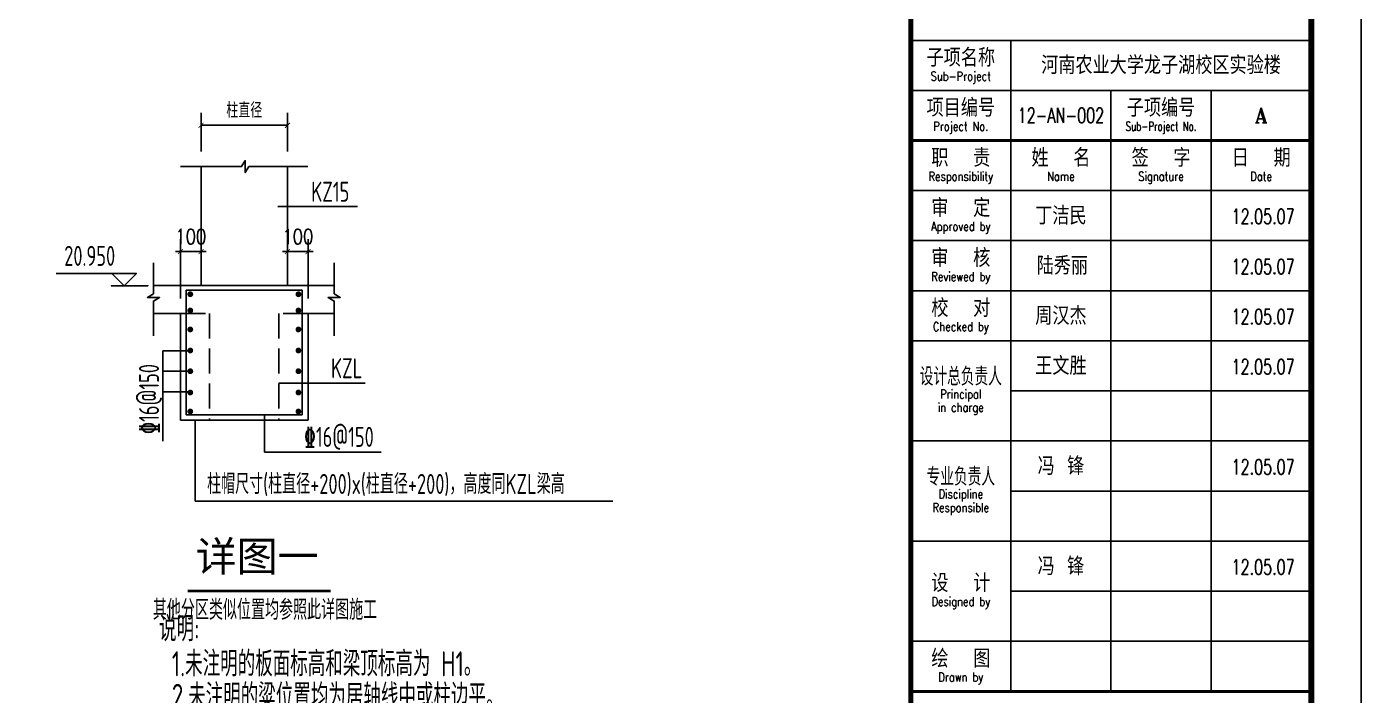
# Model space of a CAD drawing. Header units: millimetres. Extents: x 2998490 to 15040601, y 444546 to 7822218.
# Drawn here: x 14217058 to 14243717, y 7501385 to 7514736 of the extents above; entities that cross this region are included whole.
import ezdxf
from ezdxf.enums import TextEntityAlignment as Align

# ---------------------------------------------------------------- set-up
doc = ezdxf.new("R2010")
doc.units = ezdxf.units.MM
doc.header["$LTSCALE"] = 2000
doc.linetypes.add('DASH', pattern=[0.35, 0.25, -0.1])
for name, color, linetype in [('3-ban', 84, 'Continuous'), ('3-liang-R截面-X', 50, 'Continuous'), ('图框', 7, 'Continuous')]:
    doc.layers.add(name, color=color, linetype=linetype)
doc.styles.add('DIM_FONT', font='SIMPLEX', dxfattribs={"width": 0.8, "bigfont": 'HZTXT'})
doc.styles.add('TKZ1_tjhts.shx', font='tjromant.shx', dxfattribs={"bigfont": 'tjhts.shx'})
doc.styles.add('TKZ2_tjkts.shx', font='tjromant.shx', dxfattribs={"bigfont": 'tjkts.shx'})
doc.styles.add('TSSD_Rein', font='Tssdeng.shx', dxfattribs={"width": 0.7, "bigfont": 'hztxt.shx'})
doc.styles.add('宋体', font='NSimSun-18030.ttf')
doc.dimstyles.new('DIMN100', dxfattribs={"dimtxt": 300, "dimasz": 100, "dimexe": 250, "dimexo": 300, "dimgap": 150, "dimtad": 1, "dimdec": 0, "dimzin": 0, "dimdsep": 46, "dimtxsty": 'DIM_FONT', "dimblk": 'ARCHTICK', "dimcen": 0.09, "dimclrt": 7, "dimazin": 2, "dimtfac": 1, "dimtdec": 0, "dimtix": 1, "dimtmove": 2, "dimatfit": 3, "dimldrblk": 'ARCHTICK', "dimfxl": 0, "dimtolj": 1, "dimtzin": 0, "dimarcsym": 0})

# ---------------------------------------------------------------- blocks, each defined once
blk = doc.blocks.new('TJAD_TK_A0')
at = {"layer": '图框'}
for p, q in [((2162, -441.7), (2162, 399.3)), ((2072, -154.7), (2152, -154.7)), ((2092, -284.7), (2092, -154.7)), ((2072, -164.7), (2152, -164.7)), ((2112, -284.7), (2112, -164.7)), ((2132, -284.7), (2132, -164.7)), ((2072, -184.7), (2152, -184.7)), ((2072, -194.7), (2152, -194.7)), ((2072, -204.7), (2152, -204.7)), ((2072, -214.7), (2152, -214.7)), ((2092, -224.7), (2152, -224.7)), ((2072, -234.7), (2152, -234.7)), ((2092, -244.7), (2152, -244.7)), ((2072, -254.7), (2152, -254.7)), ((2092, -264.7), (2152, -264.7)), ((2072, -274.7), (2152, -274.7))]:
    blk.add_line(p, q, dxfattribs=at)
at = {"layer": '图框', "const_width": 1.2}
blk.add_lwpolyline([(2152, -431.7), (2152, 389.3), (998, 389.3), (998, -431.7)], close=True, dxfattribs=at)
at = {"layer": '图框'}
for points, const_width in [([(2072, 389.3), (2072, -431.7)], 1), ([(2072, -174.7), (2152, -174.7)], 0.6), ([(2072, -284.7), (2152, -284.7)], 0.6)]:
    blk.add_lwpolyline(points, dxfattribs=dict(at, const_width=const_width))
at = {"layer": '图框', "style": 'TKZ2_tjkts.shx'}
for s, p in [('子项名称', (2082, -158.16)), ('项目编号', (2082, -168.16)), ('子项编号', (2122, -168.16)), ('职  责', (2082, -178.16)), ('姓  名', (2102, -178.16)), ('签  字', (2122, -178.16)), ('日  期', (2142, -178.16)), ('审  定', (2082, -188.16)), ('审  核', (2082, -198.16)), ('校  对', (2082, -208.16)), ('设  计', (2082, -263.06)), ('绘  图', (2082, -278.16))]:
    blk.add_text(s, height=3.6, dxfattribs=at).set_placement(p, align=Align.MIDDLE_CENTER)
for s, height, width, p in [('Sub-Project', 1.8, 0.8, (2082, -161.86)), ('Project No.', 1.8, 0.8, (2082, -171.86)), ('Sub-Project No.', 1.8, 0.7, (2122, -171.86)), ('Responsibility', 1.8, 0.8, (2082, -181.86)), ('Name', 1.8, 0.8, (2102, -181.86)), ('Signature', 1.8, 0.8, (2122, -181.86)), ('Date', 1.8, 0.8, (2142, -181.86)), ('Approved by', 1.8, 0.8, (2082, -191.86)), ('Reviewed by', 1.8, 0.8, (2082, -201.86)), ('Checked by', 1.8, 0.8, (2082, -211.86)), ('设计总负责人', 3.6, 0.8, (2082, -221.83)), ('Principal', 1.8, 0.8, (2082, -225.35)), ('in charge', 1.8, 0.8, (2082, -228)), ('专业负责人', 3.6, 0.8, (2082, -241.83)), ('Discipline', 1.8, 0.8, (2082, -245.28)), ('Responsible', 1.8, 0.8, (2082, -248)), ('Designed by', 1.8, 0.8, (2082, -266.76)), ('Drawn by', 1.8, 0.8, (2082, -281.86))]:
    blk.add_text(s, height=height, dxfattribs=dict(at, width=width)).set_placement(p, align=Align.MIDDLE_CENTER)
blk = doc.blocks.new('_ArchTick')
at = {"color": 0, "linetype": 'ByBlock', "const_width": 0.15}
blk.add_lwpolyline([(-0.5, -0.5), (0.5, 0.5)], dxfattribs=at)
blk = doc.blocks.new('*D1093')
at = {"layer": '3-ban', "color": 0, "lineweight": -2}
for p, q in [((14220541, 7512243), (14220541, 7513018)), ((14222269, 7512243), (14222269, 7513018)), ((14220541, 7512768), (14222269, 7512768))]:
    blk.add_line(p, q, dxfattribs=at)
at = {"layer": 'Defpoints', "color": 0}
for p in [(14222269, 7512768), (14220541, 7511943), (14222269, 7511943)]:
    blk.add_point(p, dxfattribs=at)
at = {"layer": '3-ban', "color": 0, "lineweight": -2, "xscale": 100, "yscale": 100, "zscale": 100, "rotation": 180}
blk.add_blockref('_ArchTick', (14220541, 7512768), dxfattribs=at)
at = {"layer": '3-ban', "color": 0, "lineweight": -2, "xscale": 100, "yscale": 100, "zscale": 100}
blk.add_blockref('_ArchTick', (14222269, 7512768), dxfattribs=at)
at = {"layer": '3-ban', "color": 7, "insert": (14221405, 7513068), "char_height": 300, "attachment_point": 5, "style": 'DIM_FONT'}
blk.add_mtext('\\A1;柱直径', dxfattribs=at)
blk = doc.blocks.new('*D1094')
at = {"layer": '3-ban', "color": 0, "lineweight": -2}
for p, q in [((14220131, 7509311), (14220131, 7510496)), ((14220541, 7509867), (14220541, 7510496)), ((14220131, 7510246), (14220031, 7510246)), ((14220131, 7510246), (14220541, 7510246)), ((14220541, 7510246), (14220641, 7510246))]:
    blk.add_line(p, q, dxfattribs=at)
at = {"layer": 'Defpoints', "color": 0}
for p in [(14220541, 7510246), (14220541, 7509567), (14220131, 7509011)]:
    blk.add_point(p, dxfattribs=at)
at = {"layer": '3-ban', "color": 0, "lineweight": -2, "xscale": 100, "yscale": 100, "zscale": 100}
blk.add_blockref('_ArchTick', (14220131, 7510246), dxfattribs=at)
at = {"layer": '3-ban', "color": 0, "lineweight": -2, "xscale": 100, "yscale": 100, "zscale": 100, "rotation": 180}
blk.add_blockref('_ArchTick', (14220541, 7510246), dxfattribs=at)
at = {"layer": '3-ban', "color": 7, "insert": (14220336, 7510546), "char_height": 300, "attachment_point": 5, "style": 'DIM_FONT'}
blk.add_mtext('\\A1;100', dxfattribs=at)
blk = doc.blocks.new('*D1095')
at = {"layer": '3-ban', "color": 0, "lineweight": -2}
for p, q in [((14222269, 7509867), (14222269, 7510496)), ((14222679, 7509311), (14222679, 7510496)), ((14222269, 7510246), (14222169, 7510246)), ((14222269, 7510246), (14222679, 7510246)), ((14222679, 7510246), (14222779, 7510246))]:
    blk.add_line(p, q, dxfattribs=at)
at = {"layer": 'Defpoints', "color": 0}
for p in [(14222679, 7510246), (14222269, 7509567), (14222679, 7509011)]:
    blk.add_point(p, dxfattribs=at)
at = {"layer": '3-ban', "color": 0, "lineweight": -2, "xscale": 100, "yscale": 100, "zscale": 100}
blk.add_blockref('_ArchTick', (14222269, 7510246), dxfattribs=at)
at = {"layer": '3-ban', "color": 0, "lineweight": -2, "xscale": 100, "yscale": 100, "zscale": 100, "rotation": 180}
blk.add_blockref('_ArchTick', (14222679, 7510246), dxfattribs=at)
at = {"layer": '3-ban', "color": 7, "insert": (14222474, 7510546), "char_height": 300, "attachment_point": 5, "style": 'DIM_FONT'}
blk.add_mtext('\\A1;100', dxfattribs=at)

msp = doc.modelspace()

# ---------------------------------------------------------------- linework, layer by layer
at = {"layer": '3-ban'}
for p, q in [((14220540.8, 7509566.9), (14220540.8, 7511942.8)), ((14222268.9, 7509566.9), (14222268.9, 7511942.8)), ((14222071.6, 7511144), (14223663.6, 7511144)), ((14220535, 7509566.9), (14219591, 7509566.9)), ((14222268.9, 7509566.9), (14220535, 7509566.9)), ((14222268.9, 7509566.9), (14223200.1, 7509566.9)), ((14220130.7, 7509010.7), (14219591, 7509010.7)), ((14220130.7, 7509010.7), (14220130.7, 7506880.5)), ((14222679, 7509010.7), (14223200.1, 7509010.7)), ((14222679, 7509010.7), (14222679, 7506880.5)), ((14219775, 7508260.5), (14219775, 7506461.6)), ((14220326, 7508260.5), (14219775, 7508260.5)), ((14220326, 7507856.4), (14219775, 7507856.4)), ((14220326, 7507442.8), (14219775, 7507442.8)), ((14222097.4, 7507617.3), (14223818.7, 7507617.3)), ((14221404.9, 7506880.5), (14220130.7, 7506880.5)), ((14220420.4, 7506880.5), (14220420.4, 7505264.7)), ((14221404.9, 7506880.5), (14222679, 7506880.5)), ((14221810.7, 7506983.7), (14221810.7, 7506237.2)), ((14221810.7, 7506237.2), (14224139.2, 7506237.2)), ((14228769.6, 7505264.7), (14220420.4, 7505264.7))]:
    msp.add_line(p, q, dxfattribs=at)
at = {"layer": '3-ban', "color": 1}
for p, q in [((14220245.5, 7509474.8), (14220245.5, 7506983.7)), ((14222564.2, 7509474.8), (14220245.5, 7509474.8)), ((14222564.2, 7509474.8), (14222564.2, 7506983.7)), ((14222564.2, 7506983.7), (14220245.5, 7506983.7))]:
    msp.add_line(p, q, dxfattribs=at)
at = {"layer": '3-ban', "linetype": 'DASH'}
for p, q in [((14220130.7, 7509010.7), (14220712.3, 7509010.7)), ((14220712.3, 7509010.7), (14220712.3, 7506880.5)), ((14222097.4, 7509010.7), (14222097.4, 7506880.5)), ((14222679, 7509010.7), (14222097.4, 7509010.7))]:
    msp.add_line(p, q, dxfattribs=at)
at = {"layer": '3-ban'}
for points in [[(14220129.6, 7511942.8), (14221351.4, 7511942.8), (14221424.6, 7512063.2), (14221424.6, 7511822.4), (14221497.8, 7511942.8), (14222677.2, 7511942.8)], [(14217650.2, 7509808), (14219248.8, 7509808), (14219004.2, 7509563.4), (14219478.8, 7509563.4), (14218748.5, 7509563.4), (14219004.2, 7509563.4), (14218759.5, 7509808)], [(14219591, 7510022.5), (14219591, 7509402.5), (14219470.6, 7509329.3), (14219711.4, 7509329.3), (14219591, 7509256.1), (14219591, 7508561.3)], [(14223200.1, 7510022.5), (14223200.1, 7509402.5), (14223320.5, 7509329.3), (14223079.7, 7509329.3), (14223200.1, 7509256.1), (14223200.1, 7508561.3)]]:
    msp.add_lwpolyline(points, dxfattribs=at)
at = {"layer": '3-ban', "color": 1, "const_width": 57.9, "elevation": 0}
for points in [[(14220297.1, 7509393.1, 1), (14220355, 7509393.1, 1)], [(14222457.4, 7509393.1, 1), (14222515.3, 7509393.1, 1)], [(14220297.1, 7509069.6, 1), (14220355, 7509069.6, 1)], [(14222457.4, 7509069.6, 1), (14222515.3, 7509069.6, 1)], [(14220297.1, 7508690.7, 1), (14220355, 7508690.7, 1)], [(14222457.4, 7508690.7, 1), (14222515.3, 7508690.7, 1)], [(14220297.1, 7508270, 1), (14220355, 7508270, 1)], [(14222457.4, 7508270, 1), (14222515.3, 7508270, 1)], [(14220297.1, 7507856.4, 1), (14220355, 7507856.4, 1)], [(14222457.4, 7507856.4, 1), (14222515.3, 7507856.4, 1)], [(14220297.1, 7507431.2, 1), (14220355, 7507431.2, 1)], [(14222457.4, 7507431.2, 1), (14222515.3, 7507431.2, 1)], [(14220297.1, 7507052.3, 1), (14220355, 7507052.3, 1)], [(14222457.4, 7507052.3, 1), (14222515.3, 7507052.3, 1)]]:
    msp.add_lwpolyline(points, format="xyb", close=True, dxfattribs=at)
at = {"layer": '3-ban', "const_width": 48}
msp.add_lwpolyline([(14220271.6, 7503468.1), (14223131.5, 7503468.1)], dxfattribs=at)

# ---------------------------------------------------------------- block references
at = {"layer": '图框', "xscale": 100, "yscale": 100, "zscale": 100}
msp.add_blockref('TJAD_TK_A0', (14027517.1, 7529933.9), dxfattribs=at)

# ---------------------------------------------------------------- texts
at = {"layer": '3-ban', "style": 'TSSD_Rein', "width": 0.7}
for s, p in [('KZ15', (14222742.6, 7511241.1)), ('20.950', (14217807.9, 7509960.2)), ('KZL', (14223138.1, 7507716.6)), ('%%13216@150', (14222596.2, 7506346)), ('柱帽尺寸(柱直径+200)x(柱直径+200)，高度同KZL梁高', (14220661.4, 7505404.9)), ('其他分区类似位置均参照此详图施工', (14219579, 7502893.7))]:
    msp.add_text(s, height=400, dxfattribs=at).set_placement(p)
msp.add_text('%%13216@150', height=400, rotation=90, dxfattribs=at).set_placement((14219701.7, 7506605.1))
at = {"layer": '3-ban', "style": '宋体'}
msp.add_text('详图一', height=600, dxfattribs=at).set_placement((14220434.7, 7503860.1))
at = {"layer": '3-liang-R截面-X', "color": 2, "style": 'TSSD_Rein', "width": 0.7}
msp.add_text('说明:', height=500, rotation=359.99419, dxfattribs=at).set_placement((14219701.9, 7502464.4))
at = {"layer": '3-liang-R截面-X', "style": 'TSSD_Rein', "width": 0.7}
for s, p in [('1.未注明的板面标高和梁顶标高为 H1。', (14219957.6, 7501764.4)), ('2.未注明的粱位置均为居轴线中或柱边平。', (14219957.6, 7501114.4))]:
    msp.add_text(s, height=500, rotation=359.99419, dxfattribs=at).set_placement(p)
at = {"layer": '图框', "style": 'TKZ1_tjhts.shx'}
for s, height, p in [('河南农业大学龙子湖校区实验楼', 360, (14239717.1, 7513968.1)), ('A', 300, (14241717.1, 7512963.6)), ('丁洁民', 360, (14237717.1, 7510963.6)), ('陆秀丽', 360, (14237745.3, 7509963.6)), ('周汉杰', 360, (14237717.1, 7508963.6)), ('王文胜', 360, (14237717.1, 7507963.6)), ('冯 锋', 360, (14237717.1, 7505963.6)), ('冯 锋', 360, (14237717.1, 7503963.6))]:
    msp.add_text(s, height=height, dxfattribs=at).set_placement(p, align=Align.MIDDLE_CENTER)
at = {"layer": '图框', "style": 'TKZ1_tjhts.shx', "width": 0.7}
for s, p in [('12-AN-002', (14237717.3, 7512963.7)), ('12.05.07', (14241755.9, 7510946.6)), ('12.05.07', (14241755.9, 7509946.6)), ('12.05.07', (14241755.9, 7508946.6)), ('12.05.07', (14241755.9, 7507946.6)), ('12.05.07', (14241755.9, 7505946.6)), ('12.05.07', (14241755.9, 7503946.6))]:
    msp.add_text(s, height=300, dxfattribs=at).set_placement(p, align=Align.MIDDLE_CENTER)

# ---------------------------------------------------------------- dimensions: what is measured, and where the dimension line sits
at = {"layer": '3-ban'}
for base, p1, p2, text, picture, middle in [((14222268.9, 7512768), (14220540.8, 7511942.8), (14222268.9, 7511942.8), '柱直径', '*D1093', (14221404.9, 7513068)), ((14220540.8, 7510246.4), (14220130.7, 7509010.7), (14220540.8, 7509566.9), '100', '*D1094', (14220335.7, 7510546.4)), ((14222679, 7510246.4), (14222268.9, 7509566.9), (14222679, 7509010.7), '100', '*D1095', (14222474, 7510546.4))]:
    dim = msp.add_linear_dim(base=base, p1=p1, p2=p2, text=text, dimstyle='DIMN100', dxfattribs=at)
    dim.commit()
    dim.dimension.update_dxf_attribs({"geometry": picture, "text_midpoint": middle})

doc.saveas('drawing.dxf')
